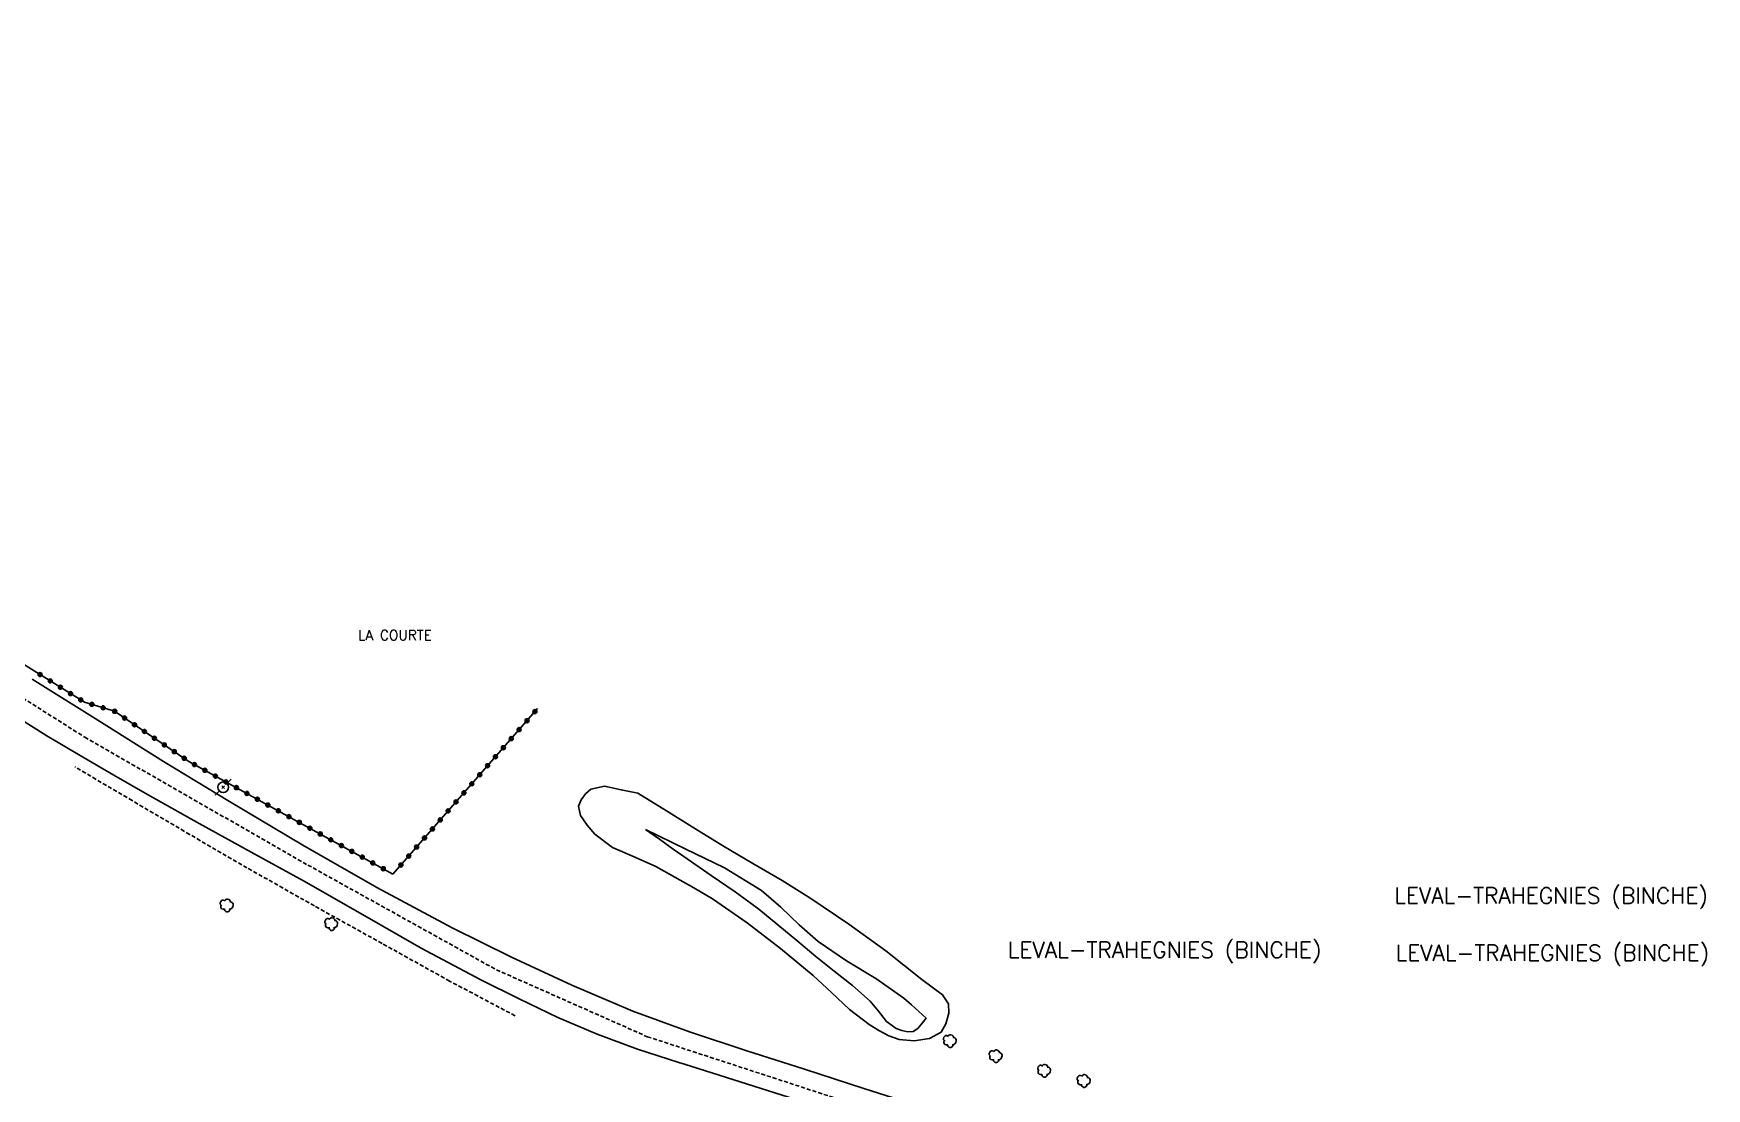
# Model space of a CAD drawing. Header units: millimetres. Extents: x 138000 to 139001, y 123000 to 124000.
# Drawn here: x 138334.1 to 138543.5, y 123229.2 to 123361.3 of the extents above; entities that cross this region are included whole.
import ezdxf
from ezdxf.enums import TextEntityAlignment as Align

# ---------------------------------------------------------------- set-up
doc = ezdxf.new("R2010")
doc.units = ezdxf.units.MM
doc.linetypes.add('DASHED', pattern=[0.75, 0.5, -0.25])
doc.layers.get('0').update_dxf_attribs({"linetype": 'CONTINUOUS'})
for name, color, linetype in [('W0001', 6, 'DASHED'), ('W0008', 7, 'CONTINUOUS'), ('W0014', 7, 'CONTINUOUS'), ('W0112', 1, 'DASHED'), ('W0211', 2, 'CONTINUOUS'), ('W0214', 2, 'CONTINUOUS'), ('W0300', 7, 'CONTINUOUS'), ('W0323', 7, 'CONTINUOUS'), ('W0473', 7, 'CONTINUOUS'), ('W0980', 7, 'CONTINUOUS'), ('W0982', 7, 'CONTINUOUS')]:
    doc.layers.add(name, color=color, linetype=linetype)
doc.styles.get("Standard").update_dxf_attribs({"font": 'romans.shx', "width": 0.85})

# ---------------------------------------------------------------- blocks, each defined once
blk = doc.blocks.new('T300')
for p, q in [((-0.8, 0.51), (-0.86, 0.34)), ((-0.86, 0.34), (-0.86, 0.17)), ((-0.86, 0.17), (-0.74, 0.06)), ((-0.69, 0.63), (-0.8, 0.51)), ((-0.8, -0.06), (-0.74, 0.06)), ((-0.74, 0.06), (-0.69, 0.11)), ((-0.57, 0.69), (-0.69, 0.63)), ((-0.46, 0.69), (-0.57, 0.69)), ((-0.29, 0.63), (-0.46, 0.69)), ((-0.29, 0.63), (-0.17, 0.74)), ((-0.23, 0.57), (-0.29, 0.63)), ((-0.17, 0.74), (-0.06, 0.8)), ((-0.06, 0.8), (0.06, 0.8)), ((0.06, 0.8), (0.23, 0.74)), ((0.23, 0.74), (0.34, 0.63)), ((0.34, 0.63), (0.4, 0.51)), ((0.46, 0.46), (0.34, 0.46)), ((0.4, 0.51), (0.4, 0.46)), ((0.57, 0.4), (0.46, 0.46)), ((0.57, 0.4), (0.69, 0.29)), ((0.69, 0.29), (0.74, 0.17)), ((0.74, 0.06), (0.69, -0.17)), ((0.74, 0.17), (0.74, 0.06)), ((-0.8, -0.17), (-0.8, -0.06)), ((-0.8, -0.23), (-0.8, -0.17)), ((-0.74, -0.34), (-0.8, -0.23)), ((-0.69, -0.4), (-0.74, -0.34)), ((-0.51, -0.46), (-0.69, -0.4)), ((-0.4, -0.46), (-0.51, -0.46)), ((-0.4, -0.46), (-0.34, -0.46)), ((-0.34, -0.46), (-0.34, -0.4)), ((-0.34, -0.51), (-0.34, -0.46)), ((-0.29, -0.63), (-0.34, -0.51)), ((-0.17, -0.74), (-0.29, -0.63)), ((-0.06, -0.8), (-0.17, -0.74)), ((0.06, -0.8), (-0.06, -0.8)), ((0.17, -0.74), (0.06, -0.8)), ((0.23, -0.69), (0.17, -0.74)), ((0.29, -0.46), (0.23, -0.46)), ((0.29, -0.63), (0.23, -0.69)), ((0.46, -0.4), (0.29, -0.46)), ((0.34, -0.51), (0.29, -0.63)), ((0.34, -0.51), (0.34, -0.46)), ((0.57, -0.34), (0.46, -0.4)), ((0.63, -0.29), (0.57, -0.34)), ((0.69, -0.17), (0.63, -0.29))]:
    blk.add_line(p, q)
blk = doc.blocks.new('T473')
for p, q in [((-0.166667, 0.166667), (0.166667, -0.166667)), ((-0.166667, -0.166667), (0.166667, 0.166667)), ((0.500001, 0.500001), (1.000002, 1.000002)), ((-1.000002, -1.000002), (-0.500001, -0.500001))]:
    blk.add_line(p, q)
blk.add_ellipse((0, 0), major_axis=(0.471405, 0.471405), ratio=1, start_param=5.4977871438, end_param=11.780972451)
blk = doc.blocks.new('t323o')
at = {"color": 0, "linetype": 'Continuous'}
for radius in [0.25, 0.15]:
    blk.add_circle((0, 0), radius, dxfattribs=at)

msp = doc.modelspace()

# ---------------------------------------------------------------- linework, layer by layer
at = {"layer": 'W0001'}
msp.add_lwpolyline([(138326.44, 123282.11), (138340.56, 123273.18), (138368.48, 123257.18), (138392.08, 123244.07), (138410.97, 123235.7), (138438.44, 123226.73), (138462.34, 123219.3), (138486.04, 123211.5)], dxfattribs=at)
at = {"layer": 'W0008'}
msp.add_lwpolyline([(138453.02, 123224.43), (138445.55, 123226.82), (138438.08, 123229.2), (138430.63, 123231.63), (138423.42, 123233.95), (138416.24, 123236.31), (138409.14, 123238.91), (138401.5, 123242.14), (138393.97, 123245.65), (138386.53, 123249.34), (138377.11, 123254.36), (138367.85, 123259.68), (138358.66, 123265.13), (138350.39, 123270.16), (138342.19, 123275.31), (138333.99, 123280.46)], dxfattribs=at)
at = {"layer": 'W0014'}
for points in [[(138195.89, 123361.26), (138207.36, 123354.09), (138207.6, 123353.94), (138218.83, 123346.92), (138230.3, 123339.74), (138239.09, 123334.24), (138247.88, 123328.74), (138256.67, 123323.24), (138283.06, 123306.64), (138309.43, 123290), (138335.8, 123273.36)], [(138335.8, 123273.36), (138339.99, 123270.9), (138344.18, 123268.44), (138348.39, 123266.01), (138354.88, 123262.37), (138361.4, 123258.8), (138367.92, 123255.22), (138375.3, 123251.01), (138382.67, 123246.79), (138390.15, 123242.8), (138394.94, 123240.42), (138399.77, 123238.12), (138404.68, 123236.01), (138409.76, 123234.15), (138414.9, 123232.47), (138415.63, 123232.24), (138452.19, 123220.66)]]:
    msp.add_lwpolyline(points, dxfattribs=at)
at = {"layer": 'W0112'}
for points in [[(138386.22, 123242.66), (138377.76, 123247.37), (138369.29, 123252.07), (138360.86, 123256.84), (138353.67, 123261.02), (138346.49, 123265.24), (138339.32, 123269.47)], [(138394.42, 123238.32), (138386.22, 123242.66)]]:
    msp.add_lwpolyline(points, dxfattribs=at)
at = {"layer": 'W0211'}
msp.add_lwpolyline([(138409.8, 123266.16), (138407.71, 123266.61), (138405.62, 123267.05), (138403.9, 123266.68), (138403.25, 123266.09), (138402.67, 123265.34), (138402.34, 123264.57), (138402.59, 123263.38), (138403.44, 123262.16), (138404.4, 123261.05), (138406.62, 123259.37), (138409.33, 123258.19), (138412.02, 123256.99), (138414.41, 123255.68), (138416.79, 123254.35), (138419.12, 123252.94), (138423.46, 123249.96), (138427.63, 123246.72), (138431.71, 123243.37), (138434.01, 123241.25), (138436.28, 123239.09), (138438.75, 123237.24), (138439.96, 123236.48), (138441.21, 123235.79), (138442.49, 123235.36), (138444.37, 123235.2), (138446.3, 123235.46), (138447.73, 123236.26), (138448.33, 123237.31), (138448.69, 123238.63), (138448.68, 123239.83), (138447.93, 123240.95), (138446.62, 123241.9), (138445.31, 123242.84), (138440.84, 123246.43), (138436.19, 123249.79), (138431.43, 123252.99), (138427.83, 123255.23), (138424.16, 123257.38), (138420.5, 123259.54), (138416.93, 123261.74), (138413.37, 123263.95)], close=True, dxfattribs=at)
at = {"layer": 'W0214'}
for points in [[(138410.74, 123261.61), (138412.48, 123260.4), (138414.21, 123259.18), (138415.95, 123257.97), (138418.95, 123255.89), (138421.96, 123253.81), (138424.91, 123251.64), (138427.31, 123249.71), (138429.68, 123247.72), (138432.05, 123245.73), (138434.35, 123243.91), (138436.66, 123242.1), (138438.86, 123240.16), (138439.9, 123238.91), (138440.9, 123237.62), (138442.11, 123236.73), (138442.81, 123236.48), (138443.56, 123236.31), (138444.24, 123236.35), (138444.84, 123236.74), (138445.37, 123237.39), (138445.89, 123238.03)], [(138445.89, 123238.03), (138444.96, 123238.86), (138444.02, 123239.7), (138443.07, 123240.51), (138439.57, 123242.97), (138435.89, 123245.19), (138432.36, 123247.6), (138429.97, 123249.71), (138427.67, 123251.93), (138425.25, 123253.99), (138420.63, 123256.84), (138415.69, 123259.23), (138410.74, 123261.61)]]:
    msp.add_lwpolyline(points, dxfattribs=at)
at = {"layer": 'W0323'}
for points in [[(138244.53, 123337.29), (138340.52, 123277.56), (138344.27, 123276.43), (138353.58, 123270.15), (138379.13, 123256.05)], [(138379.13, 123256.05), (138395.23, 123274.48), (138397.23, 123276.76)]]:
    msp.add_lwpolyline(points, dxfattribs=at)

# ---------------------------------------------------------------- block references
at = {"layer": 'W0300'}
for p in [(138358.38, 123252.11), (138371.47, 123249.79), (138448.89, 123235.14), (138454.63, 123233.25), (138460.69, 123231.43), (138465.65, 123230.15)]:
    msp.add_blockref('T300', p, dxfattribs=at)
at = {"layer": 'W0323'}
for p, rotation in [((138334.96, 123281.02), 328.1062533296753), ((138336.23, 123280.23), 328.1062533296753), ((138337.5, 123279.44), 328.1062533296753), ((138338.78, 123278.64), 328.1062533296753), ((138340.05, 123277.85), 328.1062533296753), ((138341.43, 123277.29), 343.3385193647196), ((138342.86, 123276.86), 343.3385193647196), ((138344.3, 123276.42), 325.9661704099354), ((138345.54, 123275.58), 325.9661704099354), ((138395.91, 123275.25), 48.71768936627382), ((138396.9, 123276.38), 48.71768936627382), ((138346.78, 123274.74), 325.9661704099354), ((138348.03, 123273.9), 325.9661704099354), ((138349.27, 123273.06), 325.9661704099354), ((138394.92, 123274.13), 48.86584068382679), ((138350.51, 123272.22), 325.9661704099354), ((138351.76, 123271.38), 325.9661704099354), ((138392.95, 123271.87), 48.86584068382679), ((138393.93, 123273), 48.86584068382679), ((138353, 123270.54), 325.9661704099354), ((138354.28, 123269.76), 331.1082607503982), ((138355.59, 123269.04), 331.1082607503982), ((138390.97, 123269.61), 48.86584068382679), ((138391.96, 123270.74), 48.86584068382679), ((138356.91, 123268.31), 331.1082607503982), ((138358.22, 123267.59), 331.1082607503982), ((138359.53, 123266.87), 331.1082607503982), ((138389, 123267.35), 48.86584068382679), ((138389.99, 123268.48), 48.86584068382679), ((138360.85, 123266.14), 331.1082607503982), ((138362.16, 123265.42), 331.1082607503982), ((138363.47, 123264.69), 331.1082607503982), ((138387.03, 123265.09), 48.86584068382679), ((138388.01, 123266.22), 48.86584068382679), ((138364.79, 123263.97), 331.1082607503982), ((138366.1, 123263.24), 331.1082607503982), ((138385.05, 123262.83), 48.86584068382679), ((138386.04, 123263.96), 48.86584068382679), ((138367.41, 123262.52), 331.1082607503982), ((138368.73, 123261.79), 331.1082607503982), ((138370.04, 123261.07), 331.1082607503982), ((138383.08, 123260.57), 48.86584068382679), ((138384.07, 123261.7), 48.86584068382679), ((138371.35, 123260.34), 331.1082607503982), ((138372.67, 123259.62), 331.1082607503982), ((138373.98, 123258.89), 331.1082607503982), ((138382.09, 123259.44), 48.86584068382679), ((138375.29, 123258.17), 331.1082607503982), ((138376.61, 123257.44), 331.1082607503982), ((138377.92, 123256.72), 331.1082607503982), ((138380.12, 123257.18), 48.86584068382679), ((138381.11, 123258.31), 48.86584068382679)]:
    msp.add_blockref('t323o', p, dxfattribs=dict(at, rotation=rotation))
at = {"layer": 'W0473'}
msp.add_blockref('T473', (138357.88, 123266.91), dxfattribs=at)

# ---------------------------------------------------------------- texts
at = {"layer": 'W0980'}
for p in [(138524.1, 123253.21), (138475.72, 123246.43), (138524.26, 123246.04)]:
    msp.add_text('LEVAL-TRAHEGNIES (BINCHE)', height=2, dxfattribs=at).set_placement(p, align=Align.MIDDLE)
at = {"layer": 'W0982'}
msp.add_text('LA COURTE', height=1.25, dxfattribs=at).set_placement((138379.38, 123285.95), align=Align.MIDDLE_CENTER)

doc.saveas('drawing.dxf')
